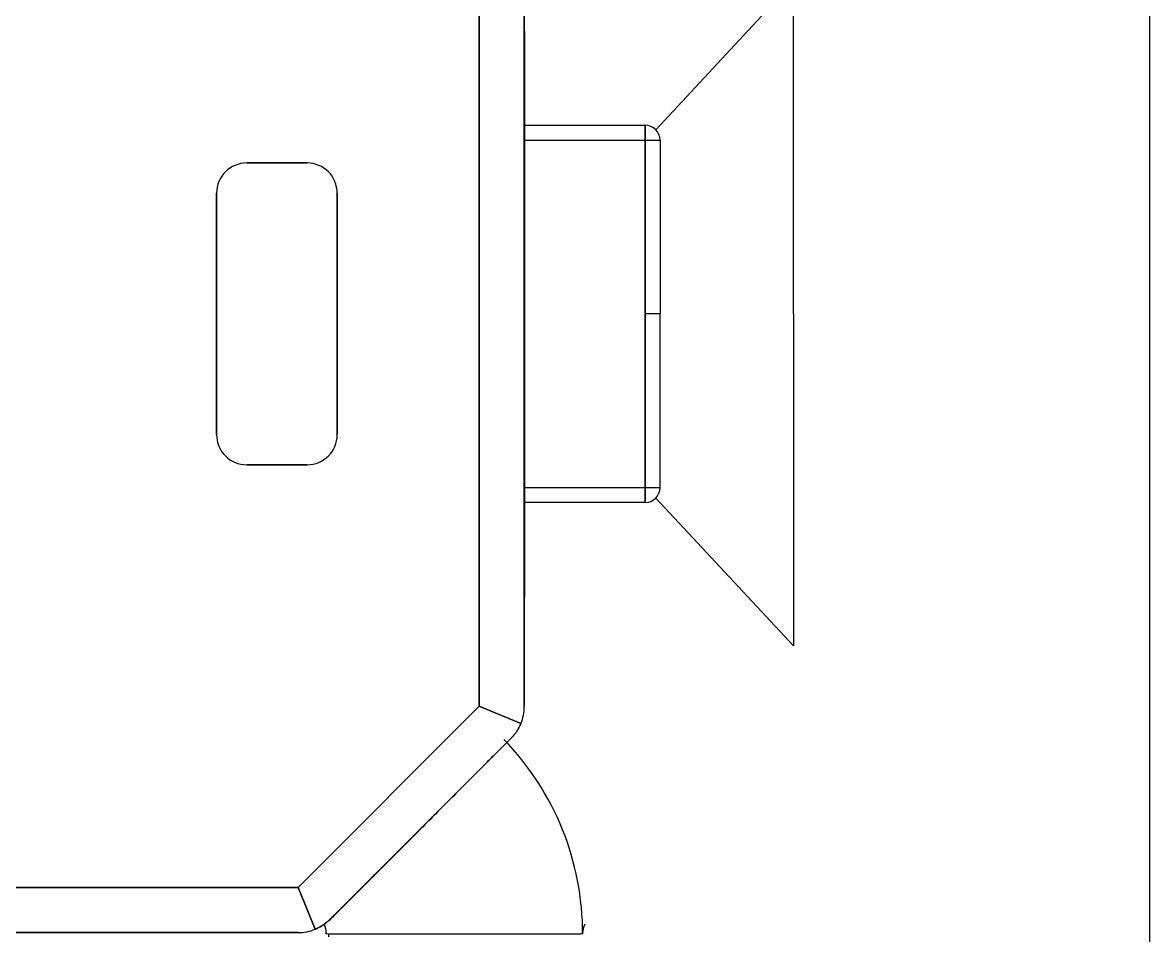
# Model space of a CAD drawing. Header units: millimetres. Extents: x 441156 to 441876, y 4514765 to 4515211.
# Drawn here: x 441318.2036 to 441318.5771, y 4514934.2723 to 4514934.5748 of the extents above; entities that cross this region are included whole.
import ezdxf

# ---------------------------------------------------------------- set-up
doc = ezdxf.new("R2010")
doc.units = ezdxf.units.MM
doc.layers.add('Instalaciones_ventilación_extracción', color=86, linetype='Continuous', lineweight=25)
doc.layers.add('VENTILACIÓN NOTAS', color=7, linetype='Continuous')

msp = doc.modelspace()

# ---------------------------------------------------------------- linework, layer by layer
at = {"layer": 'Instalaciones_ventilación_extracción'}
for p, q in [((441318.3548718512, 4514934.608277175), (441318.3548718512, 4514934.348288969)), ((441318.3548718512, 4514934.348288969), (441318.3548718512, 4514934.608277175)), ((441318.3698718511, 4514934.348283072), (441318.3698718511, 4514934.608283072)), ((441318.3698718511, 4514934.608283072), (441318.3698718511, 4514934.348283072)), ((441318.4590378166, 4514934.588283072), (441318.4134073845, 4514934.539318606)), ((441318.4590378166, 4514934.478283072), (441318.4590378166, 4514934.588283072)), ((441318.3698718511, 4514934.572033072), (441318.3699718511, 4514934.572033072)), ((441318.3698718511, 4514934.572033072), (441318.3699718511, 4514934.572033072)), ((441318.3698718511, 4514934.557033072), (441318.3698718511, 4514934.572033072)), ((441318.3698718511, 4514934.572033072), (441318.3698718511, 4514934.557033072)), ((441318.3699718511, 4514934.557033072), (441318.3699718511, 4514934.572033072)), ((441318.3699718511, 4514934.572033072), (441318.3699718511, 4514934.557033072)), ((441318.3698718511, 4514934.557033072), (441318.3699718511, 4514934.557033072)), ((441318.3698718511, 4514934.399533072), (441318.3698718511, 4514934.557033072)), ((441318.3698718511, 4514934.557033072), (441318.3699718511, 4514934.557033072)), ((441318.3698718511, 4514934.557033072), (441318.3698718511, 4514934.399533072)), ((441318.3699718511, 4514934.399533072), (441318.3699718511, 4514934.557033072)), ((441318.3699718511, 4514934.557033072), (441318.3699718511, 4514934.399533072)), ((441318.3699718511, 4514934.540783072), (441318.4098718512, 4514934.540783072)), ((441318.3699718511, 4514934.540783072), (441318.3699718511, 4514934.415783072)), ((441318.3699718511, 4514934.415783072), (441318.3699718511, 4514934.540783072)), ((441318.4098718512, 4514934.540783072), (441318.4098718512, 4514934.478283072)), ((441318.4098718512, 4514934.478283072), (441318.4098718512, 4514934.540783072)), ((441318.3699718511, 4514934.420783072), (441318.3699718511, 4514934.535783072)), ((441318.4148718512, 4514934.535783072), (441318.3699718511, 4514934.535783072)), ((441318.3699718511, 4514934.535783072), (441318.3699718511, 4514934.420783072)), ((441318.4148718512, 4514934.535783072), (441318.4148718512, 4514934.478283072)), ((441318.2778718512, 4514934.528283072), (441318.2978718511, 4514934.528283072)), ((441318.2978718511, 4514934.528283072), (441318.2778718512, 4514934.528283072)), ((441318.2678718512, 4514934.438283072), (441318.2678718512, 4514934.518283072)), ((441318.2678718512, 4514934.518283072), (441318.2678718512, 4514934.438283072)), ((441318.3078718511, 4514934.518283072), (441318.3078718511, 4514934.438283072)), ((441318.3078718511, 4514934.438283072), (441318.3078718511, 4514934.518283072)), ((441318.4098718512, 4514934.478283072), (441318.4098718512, 4514934.415783072)), ((441318.4148718512, 4514934.478283072), (441318.4098718512, 4514934.478283072)), ((441318.4098718512, 4514934.415783072), (441318.4098718512, 4514934.478283072)), ((441318.4148718512, 4514934.478283072), (441318.4098718512, 4514934.478283072)), ((441318.4148718512, 4514934.420783072), (441318.4148718512, 4514934.478283072)), ((441318.4590378166, 4514934.478283072), (441318.4590378166, 4514934.368283072)), ((441318.2978718511, 4514934.428283072), (441318.2778718512, 4514934.428283072)), ((441318.2778718512, 4514934.428283072), (441318.2978718511, 4514934.428283072)), ((441318.3699718511, 4514934.420783072), (441318.4148718512, 4514934.420783072)), ((441318.4590378166, 4514934.368283072), (441318.4134073845, 4514934.417247538)), ((441318.4098718512, 4514934.415783072), (441318.3699718511, 4514934.415783072)), ((441318.3698718511, 4514934.399533072), (441318.3699718511, 4514934.399533072)), ((441318.3698718511, 4514934.384533072), (441318.3698718511, 4514934.399533072)), ((441318.3698718511, 4514934.399533072), (441318.3699718511, 4514934.399533072)), ((441318.3698718511, 4514934.399533072), (441318.3698718511, 4514934.384533072)), ((441318.3699718511, 4514934.384533072), (441318.3699718511, 4514934.399533072)), ((441318.3699718511, 4514934.399533072), (441318.3699718511, 4514934.384533072)), ((441318.3698718511, 4514934.384533072), (441318.3699718511, 4514934.384533072)), ((441318.3698718511, 4514934.384533072), (441318.3699718511, 4514934.384533072)), ((441318.3548718512, 4514934.348288969), (441318.2948659539, 4514934.288283072)), ((441318.2948659539, 4514934.288283072), (441318.3548718512, 4514934.348288969)), ((441318.3687321282, 4514934.342547854), (441318.3548718512, 4514934.348288969)), ((441318.3548718512, 4514934.348288969), (441318.3687321282, 4514934.342547854)), ((441318.3679941503, 4514934.341016363), (441318.3680928136, 4514934.341197501)), ((441318.3680928136, 4514934.341197501), (441318.3679941503, 4514934.341016363)), ((441318.3680928136, 4514934.341197501), (441318.3681899359, 4514934.341381857)), ((441318.3681899359, 4514934.341381857), (441318.3680928136, 4514934.341197501)), ((441318.3681899359, 4514934.341381857), (441318.3682853796, 4514934.341569296)), ((441318.3682853796, 4514934.341569296), (441318.3681899359, 4514934.341381857)), ((441318.3682853796, 4514934.341569296), (441318.3683789923, 4514934.341759665)), ((441318.3683789923, 4514934.341759665), (441318.3682853796, 4514934.341569296)), ((441318.3683789923, 4514934.341759665), (441318.368470606, 4514934.341952811)), ((441318.368470606, 4514934.341952811), (441318.3683789923, 4514934.341759665)), ((441318.368470606, 4514934.341952811), (441318.3685600836, 4514934.342148596)), ((441318.3685600836, 4514934.342148596), (441318.368470606, 4514934.341952811)), ((441318.3685600836, 4514934.342148596), (441318.368647257, 4514934.342346884)), ((441318.368647257, 4514934.342346884), (441318.3685600836, 4514934.342148596)), ((441318.368647257, 4514934.342346884), (441318.3687321264, 4514934.342547858)), ((441318.3687321264, 4514934.342547858), (441318.368647257, 4514934.342346884)), ((441318.3052254223, 4514934.277429337), (441318.3657255862, 4514934.337929501)), ((441318.3657255862, 4514934.337929501), (441318.3052254223, 4514934.277429337)), ((441318.3054784529, 4514934.277676471), (441318.3654784529, 4514934.33767647)), ((441318.3654784529, 4514934.33767647), (441318.3054784529, 4514934.277676471)), ((441318.3657255804, 4514934.337929496), (441318.3657793524, 4514934.337986167)), ((441318.3657793524, 4514934.337986167), (441318.3657255804, 4514934.337929496)), ((441318.3657793524, 4514934.337986167), (441318.3658638403, 4514934.338076392)), ((441318.3658638403, 4514934.338076392), (441318.3657793524, 4514934.337986167)), ((441318.3658638403, 4514934.338076392), (441318.3659544012, 4514934.338174811)), ((441318.3659544012, 4514934.338174811), (441318.3658638403, 4514934.338076392)), ((441318.3659544012, 4514934.338174811), (441318.3660482885, 4514934.338278708)), ((441318.3660482885, 4514934.338278708), (441318.3659544012, 4514934.338174811)), ((441318.3660482885, 4514934.338278708), (441318.3661448156, 4514934.33838761)), ((441318.3661448156, 4514934.33838761), (441318.3660482885, 4514934.338278708)), ((441318.3661448156, 4514934.33838761), (441318.3662430365, 4514934.338500632)), ((441318.3662430365, 4514934.338500632), (441318.3661448156, 4514934.33838761)), ((441318.3662430365, 4514934.338500632), (441318.3663426611, 4514934.338617652)), ((441318.3663426611, 4514934.338617652), (441318.3662430365, 4514934.338500632)), ((441318.3663426611, 4514934.338617652), (441318.366443659, 4514934.338738791)), ((441318.366443659, 4514934.338738791), (441318.3663426611, 4514934.338617652)), ((441318.366443659, 4514934.338738791), (441318.3665459997, 4514934.33886431)), ((441318.3665459997, 4514934.33886431), (441318.366443659, 4514934.338738791)), ((441318.3665459997, 4514934.33886431), (441318.366649439, 4514934.338994055)), ((441318.366649439, 4514934.338994055), (441318.3665459997, 4514934.33886431)), ((441318.366649439, 4514934.338994055), (441318.3667536565, 4514934.339127784)), ((441318.3667536565, 4514934.339127784), (441318.366649439, 4514934.338994055)), ((441318.3667536565, 4514934.339127784), (441318.3668583624, 4514934.339265311)), ((441318.3668583624, 4514934.339265311), (441318.3667536565, 4514934.339127784)), ((441318.3668583624, 4514934.339265311), (441318.3669632513, 4514934.339406379)), ((441318.3669632513, 4514934.339406379), (441318.3668583624, 4514934.339265311)), ((441318.3669632513, 4514934.339406379), (441318.3670680029, 4514934.339550788)), ((441318.3670680029, 4514934.339550788), (441318.3669632513, 4514934.339406379)), ((441318.3670680029, 4514934.339550788), (441318.3671723425, 4514934.33969831)), ((441318.3671723425, 4514934.33969831), (441318.3670680029, 4514934.339550788)), ((441318.3671723425, 4514934.33969831), (441318.3672763159, 4514934.33984928)), ((441318.3672763159, 4514934.33984928), (441318.3671723425, 4514934.33969831)), ((441318.3672763159, 4514934.33984928), (441318.3673803503, 4514934.340004401)), ((441318.3673803503, 4514934.340004401), (441318.3672763159, 4514934.33984928)), ((441318.3673803503, 4514934.340004401), (441318.3674842321, 4514934.34016358)), ((441318.3674842321, 4514934.34016358), (441318.3673803503, 4514934.340004401)), ((441318.3674842321, 4514934.34016358), (441318.367587763, 4514934.340326697)), ((441318.367587763, 4514934.340326697), (441318.3674842321, 4514934.34016358)), ((441318.367587763, 4514934.340326697), (441318.3676907141, 4514934.340493659)), ((441318.3676907141, 4514934.340493659), (441318.367587763, 4514934.340326697)), ((441318.3676907141, 4514934.340493659), (441318.3677929174, 4514934.340664328)), ((441318.3677929174, 4514934.340664328), (441318.3676907141, 4514934.340493659)), ((441318.3677929174, 4514934.340664328), (441318.367894129, 4514934.340838599)), ((441318.367894129, 4514934.340838599), (441318.3677929174, 4514934.340664328)), ((441318.367894129, 4514934.340838599), (441318.3679941503, 4514934.341016363)), ((441318.3679941503, 4514934.341016363), (441318.367894129, 4514934.340838599)), ((441318.3615350439, 4514934.333733054), (441318.361450968, 4514934.333648993)), ((441318.361450968, 4514934.333648993), (441318.3615350439, 4514934.333733054)), ((441318.36160557, 4514934.333803595), (441318.3615350439, 4514934.333733054)), ((441318.3615350439, 4514934.333733054), (441318.36160557, 4514934.333803595)), ((441318.3616625005, 4514934.33386051), (441318.36160557, 4514934.333803595)), ((441318.36160557, 4514934.333803595), (441318.3616625005, 4514934.33386051)), ((441318.3617060797, 4514934.333904105), (441318.3616625005, 4514934.33386051)), ((441318.3616625005, 4514934.33386051), (441318.3617060797, 4514934.333904105)), ((441318.3617367193, 4514934.333934745), (441318.3617060797, 4514934.333904105)), ((441318.3617060797, 4514934.333904105), (441318.3617367193, 4514934.333934745)), ((441318.3617548162, 4514934.333952826), (441318.3617367193, 4514934.333934745)), ((441318.3617367193, 4514934.333934745), (441318.3617548162, 4514934.333952826)), ((441318.3617607519, 4514934.333958777), (441318.3617548162, 4514934.333952826)), ((441318.3617548162, 4514934.333952826), (441318.3617607519, 4514934.333958777)), ((441318.3579472906, 4514934.330145316), (441318.3576426031, 4514934.329840613)), ((441318.3576426031, 4514934.329840613), (441318.3579472906, 4514934.330145316)), ((441318.3582391454, 4514934.33043717), (441318.3579472906, 4514934.330145316)), ((441318.3579472906, 4514934.330145316), (441318.3582391454, 4514934.33043717)), ((441318.3585177404, 4514934.330715765), (441318.3582391454, 4514934.33043717)), ((441318.3582391454, 4514934.33043717), (441318.3585177404, 4514934.330715765)), ((441318.3587828924, 4514934.330980903), (441318.3585177404, 4514934.330715765)), ((441318.3585177404, 4514934.330715765), (441318.3587828924, 4514934.330980903)), ((441318.359034403, 4514934.331232413), (441318.3587828924, 4514934.330980903)), ((441318.3587828924, 4514934.330980903), (441318.359034403, 4514934.331232413)), ((441318.3592720892, 4514934.331470114), (441318.359034403, 4514934.331232413)), ((441318.359034403, 4514934.331232413), (441318.3592720892, 4514934.331470114)), ((441318.3594963629, 4514934.331694373), (441318.3592720892, 4514934.331470114)), ((441318.3592720892, 4514934.331470114), (441318.3594963629, 4514934.331694373)), ((441318.3597129004, 4514934.331910926), (441318.3594963629, 4514934.331694373)), ((441318.3594963629, 4514934.331694373), (441318.3597129004, 4514934.331910926)), ((441318.3599224493, 4514934.332120474), (441318.3597129004, 4514934.331910926)), ((441318.3597129004, 4514934.331910926), (441318.3599224493, 4514934.332120474)), ((441318.3601240637, 4514934.332322073), (441318.3599224493, 4514934.332120474)), ((441318.3599224493, 4514934.332120474), (441318.3601240637, 4514934.332322073)), ((441318.3603167516, 4514934.332514762), (441318.3601240637, 4514934.332322073)), ((441318.3601240637, 4514934.332322073), (441318.3603167516, 4514934.332514762)), ((441318.3604995672, 4514934.332697577), (441318.3603167516, 4514934.332514762)), ((441318.3603167516, 4514934.332514762), (441318.3604995672, 4514934.332697577)), ((441318.3606717474, 4514934.332869773), (441318.3604995672, 4514934.332697577)), ((441318.3604995672, 4514934.332697577), (441318.3606717474, 4514934.332869773)), ((441318.3608327276, 4514934.333030738), (441318.3606717474, 4514934.332869773)), ((441318.3606717474, 4514934.332869773), (441318.3608327276, 4514934.333030738)), ((441318.3609819128, 4514934.333179938), (441318.3608327276, 4514934.333030738)), ((441318.3608327276, 4514934.333030738), (441318.3609819128, 4514934.333179938)), ((441318.3611187536, 4514934.333316779), (441318.3609819128, 4514934.333179938)), ((441318.3609819128, 4514934.333179938), (441318.3611187536, 4514934.333316779)), ((441318.361242716, 4514934.333440726), (441318.3611187536, 4514934.333316779)), ((441318.3611187536, 4514934.333316779), (441318.361242716, 4514934.333440726)), ((441318.3613534948, 4514934.333551505), (441318.361242716, 4514934.333440726)), ((441318.361242716, 4514934.333440726), (441318.3613534948, 4514934.333551505)), ((441318.361450968, 4514934.333648993), (441318.3613534948, 4514934.333551505)), ((441318.3613534948, 4514934.333551505), (441318.361450968, 4514934.333648993)), ((441318.3540273382, 4514934.326225348), (441318.3536275122, 4514934.325825522)), ((441318.3536275122, 4514934.325825522), (441318.3540273382, 4514934.326225348)), ((441318.354423319, 4514934.326621344), (441318.3540273382, 4514934.326225348)), ((441318.3540273382, 4514934.326225348), (441318.354423319, 4514934.326621344)), ((441318.354814234, 4514934.32701226), (441318.354423319, 4514934.326621344)), ((441318.354423319, 4514934.326621344), (441318.354814234, 4514934.32701226)), ((441318.3551989233, 4514934.327396949), (441318.354814234, 4514934.32701226)), ((441318.354814234, 4514934.32701226), (441318.3551989233, 4514934.327396949)), ((441318.355576441, 4514934.327774466), (441318.3551989233, 4514934.327396949)), ((441318.3551989233, 4514934.327396949), (441318.355576441, 4514934.327774466)), ((441318.3559458868, 4514934.328143912), (441318.355576441, 4514934.327774466)), ((441318.355576441, 4514934.327774466), (441318.3559458868, 4514934.328143912)), ((441318.3563063451, 4514934.328504371), (441318.3559458868, 4514934.328143912)), ((441318.3559458868, 4514934.328143912), (441318.3563063451, 4514934.328504371)), ((441318.3566569311, 4514934.328854941), (441318.3563063451, 4514934.328504371)), ((441318.3563063451, 4514934.328504371), (441318.3566569311, 4514934.328854941)), ((441318.3569968664, 4514934.329194876), (441318.3566569311, 4514934.328854941)), ((441318.3566569311, 4514934.328854941), (441318.3569968664, 4514934.329194876)), ((441318.3573256017, 4514934.329523627), (441318.3569968664, 4514934.329194876)), ((441318.3569968664, 4514934.329194876), (441318.3573256017, 4514934.329523627)), ((441318.3576426031, 4514934.329840613), (441318.3573256017, 4514934.329523627)), ((441318.3573256017, 4514934.329523627), (441318.3576426031, 4514934.329840613)), ((441318.3506308233, 4514934.322828833), (441318.3501544744, 4514934.3223525)), ((441318.3501544744, 4514934.3223525), (441318.3506308233, 4514934.322828833)), ((441318.3510953619, 4514934.323293372), (441318.3506308233, 4514934.322828833)), ((441318.3506308233, 4514934.322828833), (441318.3510953619, 4514934.323293372)), ((441318.3515473577, 4514934.323745383), (441318.3510953619, 4514934.323293372)), ((441318.3510953619, 4514934.323293372), (441318.3515473577, 4514934.323745383)), ((441318.3519861242, 4514934.32418415), (441318.3515473577, 4514934.323745383)), ((441318.3515473577, 4514934.323745383), (441318.3519861242, 4514934.32418415)), ((441318.3524109899, 4514934.324609), (441318.3519861242, 4514934.32418415)), ((441318.3519861242, 4514934.32418415), (441318.3524109899, 4514934.324609)), ((441318.3528212988, 4514934.325019308), (441318.3524109899, 4514934.324609)), ((441318.3524109899, 4514934.324609), (441318.3528212988, 4514934.325019308)), ((441318.3532250769, 4514934.325423102), (441318.3528212988, 4514934.325019308)), ((441318.3528212988, 4514934.325019308), (441318.3532250769, 4514934.325423102)), ((441318.3536275122, 4514934.325825522), (441318.3532250769, 4514934.325423102)), ((441318.3532250769, 4514934.325423102), (441318.3536275122, 4514934.325825522)), ((441318.3465701544, 4514934.31876818), (441318.3460350591, 4514934.318233069)), ((441318.3460350591, 4514934.318233069), (441318.3465701544, 4514934.31876818)), ((441318.3471018011, 4514934.319299826), (441318.3465701544, 4514934.31876818)), ((441318.3465701544, 4514934.31876818), (441318.3471018011, 4514934.319299826)), ((441318.3476287939, 4514934.319826819), (441318.3471018011, 4514934.319299826)), ((441318.3471018011, 4514934.319299826), (441318.3476287939, 4514934.319826819)), ((441318.3481499121, 4514934.320347922), (441318.3476287939, 4514934.319826819)), ((441318.3476287939, 4514934.319826819), (441318.3481499121, 4514934.320347922)), ((441318.3486639959, 4514934.320862021), (441318.3481499121, 4514934.320347922)), ((441318.3481499121, 4514934.320347922), (441318.3486639959, 4514934.320862021)), ((441318.3491700994, 4514934.321368124), (441318.3486639959, 4514934.320862021)), ((441318.3486639959, 4514934.320862021), (441318.3491700994, 4514934.321368124)), ((441318.349667246, 4514934.321865271), (441318.3491700994, 4514934.321368124)), ((441318.3491700994, 4514934.321368124), (441318.349667246, 4514934.321865271)), ((441318.3501544744, 4514934.3223525), (441318.349667246, 4514934.321865271)), ((441318.349667246, 4514934.321865271), (441318.3501544744, 4514934.3223525)), ((441318.3428241216, 4514934.315022131), (441318.3422870886, 4514934.314485098)), ((441318.3422870886, 4514934.314485098), (441318.3428241216, 4514934.315022131)), ((441318.3433528082, 4514934.315550818), (441318.3428241216, 4514934.315022131)), ((441318.3428241216, 4514934.315022131), (441318.3433528082, 4514934.315550818)), ((441318.3438855383, 4514934.316083549), (441318.3433528082, 4514934.315550818)), ((441318.3433528082, 4514934.315550818), (441318.3438855383, 4514934.316083549)), ((441318.344421549, 4514934.316619559), (441318.3438855383, 4514934.316083549)), ((441318.3438855383, 4514934.316083549), (441318.344421549, 4514934.316619559)), ((441318.3449594061, 4514934.317157432), (441318.344421549, 4514934.316619559)), ((441318.344421549, 4514934.316619559), (441318.3449594061, 4514934.317157432)), ((441318.3454977209, 4514934.31769573), (441318.3449594061, 4514934.317157432)), ((441318.3449594061, 4514934.317157432), (441318.3454977209, 4514934.31769573)), ((441318.3460350591, 4514934.318233069), (441318.3454977209, 4514934.31769573)), ((441318.3454977209, 4514934.31769573), (441318.3460350591, 4514934.318233069)), ((441318.339433695, 4514934.311631721), (441318.3388374426, 4514934.311035452)), ((441318.3388374426, 4514934.311035452), (441318.339433695, 4514934.311631721)), ((441318.3400230047, 4514934.312221015), (441318.339433695, 4514934.311631721)), ((441318.339433695, 4514934.311631721), (441318.3400230047, 4514934.312221015)), ((441318.340604151, 4514934.312802176), (441318.3400230047, 4514934.312221015)), ((441318.3400230047, 4514934.312221015), (441318.340604151, 4514934.312802176)), ((441318.3411759741, 4514934.313374), (441318.340604151, 4514934.312802176)), ((441318.340604151, 4514934.312802176), (441318.3411759741, 4514934.313374)), ((441318.3417373297, 4514934.313935339), (441318.3411759741, 4514934.313374)), ((441318.3411759741, 4514934.313374), (441318.3417373297, 4514934.313935339)), ((441318.3422870886, 4514934.314485098), (441318.3417373297, 4514934.313935339)), ((441318.3417373297, 4514934.313935339), (441318.3422870886, 4514934.314485098)), ((441318.3357963507, 4514934.307994376), (441318.3351850683, 4514934.307383078)), ((441318.3351850683, 4514934.307383078), (441318.3357963507, 4514934.307994376)), ((441318.3364083654, 4514934.308606391), (441318.3357963507, 4514934.307994376)), ((441318.3357963507, 4514934.307994376), (441318.3364083654, 4514934.308606391)), ((441318.3370197698, 4514934.309217795), (441318.3364083654, 4514934.308606391)), ((441318.3364083654, 4514934.308606391), (441318.3370197698, 4514934.309217795)), ((441318.3376292364, 4514934.309827247), (441318.3370197698, 4514934.309217795)), ((441318.3370197698, 4514934.309217795), (441318.3376292364, 4514934.309827247)), ((441318.3382355444, 4514934.310433554), (441318.3376292364, 4514934.309827247)), ((441318.3376292364, 4514934.309827247), (441318.3382355444, 4514934.310433554)), ((441318.3388374426, 4514934.311035452), (441318.3382355444, 4514934.310433554)), ((441318.3382355444, 4514934.310433554), (441318.3388374426, 4514934.311035452)), ((441318.3316084997, 4514934.303806525), (441318.3310355779, 4514934.303233588)), ((441318.3310355779, 4514934.303233588), (441318.3316084997, 4514934.303806525)), ((441318.3321868688, 4514934.304384879), (441318.3316084997, 4514934.303806525)), ((441318.3316084997, 4514934.303806525), (441318.3321868688, 4514934.304384879)), ((441318.3327741644, 4514934.304972189), (441318.3321868688, 4514934.304384879)), ((441318.3321868688, 4514934.304384879), (441318.3327741644, 4514934.304972189)), ((441318.333369013, 4514934.305567038), (441318.3327741644, 4514934.304972189)), ((441318.3327741644, 4514934.304972189), (441318.333369013, 4514934.305567038)), ((441318.3339700414, 4514934.306168051), (441318.333369013, 4514934.305567038)), ((441318.333369013, 4514934.305567038), (441318.3339700414, 4514934.306168051)), ((441318.3345758459, 4514934.306773855), (441318.3339700414, 4514934.306168051)), ((441318.3339700414, 4514934.306168051), (441318.3345758459, 4514934.306773855)), ((441318.3351850683, 4514934.307383078), (441318.3345758459, 4514934.306773855)), ((441318.3345758459, 4514934.306773855), (441318.3351850683, 4514934.307383078)), ((441318.3280565588, 4514934.300254568), (441318.3274464361, 4514934.299644446)), ((441318.3274464361, 4514934.299644446), (441318.3280565588, 4514934.300254568)), ((441318.3286637365, 4514934.300861762), (441318.3280565588, 4514934.300254568)), ((441318.3280565588, 4514934.300254568), (441318.3286637365, 4514934.300861762)), ((441318.3292666265, 4514934.301464637), (441318.3286637365, 4514934.300861762)), ((441318.3286637365, 4514934.300861762), (441318.3292666265, 4514934.301464637)), ((441318.3298638097, 4514934.302061835), (441318.3292666265, 4514934.301464637)), ((441318.3292666265, 4514934.301464637), (441318.3298638097, 4514934.302061835)), ((441318.3304539282, 4514934.302651953), (441318.3298638097, 4514934.302061835)), ((441318.3298638097, 4514934.302061835), (441318.3304539282, 4514934.302651953)), ((441318.3310355779, 4514934.303233588), (441318.3304539282, 4514934.302651953)), ((441318.3304539282, 4514934.302651953), (441318.3310355779, 4514934.303233588)), ((441318.3243986609, 4514934.296596686), (441318.323798731, 4514934.295996741)), ((441318.323798731, 4514934.295996741), (441318.3243986609, 4514934.296596686)), ((441318.3250034887, 4514934.297201498), (441318.3243986609, 4514934.296596686)), ((441318.3243986609, 4514934.296596686), (441318.3250034887, 4514934.297201498)), ((441318.3256119329, 4514934.297809943), (441318.3250034887, 4514934.297201498)), ((441318.3250034887, 4514934.297201498), (441318.3256119329, 4514934.297809943)), ((441318.3262227728, 4514934.298420783), (441318.3256119329, 4514934.297809943)), ((441318.3256119329, 4514934.297809943), (441318.3262227728, 4514934.298420783)), ((441318.3268347265, 4514934.299032737), (441318.3262227728, 4514934.298420783)), ((441318.3262227728, 4514934.298420783), (441318.3268347265, 4514934.299032737)), ((441318.3274464361, 4514934.299644446), (441318.3268347265, 4514934.299032737)), ((441318.3268347265, 4514934.299032737), (441318.3274464361, 4514934.299644446)), ((441318.3203707983, 4514934.292568823), (441318.3198388464, 4514934.292036857)), ((441318.3198388464, 4514934.292036857), (441318.3203707983, 4514934.292568823)), ((441318.3209157812, 4514934.293113806), (441318.3203707983, 4514934.292568823)), ((441318.3203707983, 4514934.292568823), (441318.3209157812, 4514934.293113806)), ((441318.3214728186, 4514934.293670843), (441318.3209157812, 4514934.293113806)), ((441318.3209157812, 4514934.293113806), (441318.3214728186, 4514934.293670843)), ((441318.3220407812, 4514934.294238807), (441318.3214728186, 4514934.293670843)), ((441318.3214728186, 4514934.293670843), (441318.3220407812, 4514934.294238807)), ((441318.32261854, 4514934.29481655), (441318.3220407812, 4514934.294238807)), ((441318.3220407812, 4514934.294238807), (441318.32261854, 4514934.29481655)), ((441318.3232049352, 4514934.295402945), (441318.32261854, 4514934.29481655)), ((441318.32261854, 4514934.29481655), (441318.3232049352, 4514934.295402945)), ((441318.323798731, 4514934.295996741), (441318.3232049352, 4514934.295402945)), ((441318.3232049352, 4514934.295402945), (441318.323798731, 4514934.295996741)), ((441318.3171621191, 4514934.289360129), (441318.3166257574, 4514934.288823782)), ((441318.3166257574, 4514934.288823782), (441318.3171621191, 4514934.289360129)), ((441318.3177000219, 4514934.289898031), (441318.3171621191, 4514934.289360129)), ((441318.3171621191, 4514934.289360129), (441318.3177000219, 4514934.289898031)), ((441318.3182380773, 4514934.290436102), (441318.3177000219, 4514934.289898031)), ((441318.3177000219, 4514934.289898031), (441318.3182380773, 4514934.290436102)), ((441318.3187748663, 4514934.290972891), (441318.3182380773, 4514934.290436102)), ((441318.3182380773, 4514934.290436102), (441318.3187748663, 4514934.290972891)), ((441318.3193089392, 4514934.291506949), (441318.3187748663, 4514934.290972891)), ((441318.3187748663, 4514934.290972891), (441318.3193089392, 4514934.291506949)), ((441318.3198388464, 4514934.292036857), (441318.3193089392, 4514934.291506949)), ((441318.3193089392, 4514934.291506949), (441318.3198388464, 4514934.292036857)), ((441318.2948659539, 4514934.288283072), (441318.0348777484, 4514934.288283072)), ((441318.0348777484, 4514934.288283072), (441318.2948659539, 4514934.288283072)), ((441318.2948659539, 4514934.288283072), (441318.3006070686, 4514934.274422796)), ((441318.3006070686, 4514934.274422796), (441318.2948659539, 4514934.288283072)), ((441318.3130165655, 4514934.285214591), (441318.3125349066, 4514934.284732916)), ((441318.3125349066, 4514934.284732916), (441318.3130165655, 4514934.285214591)), ((441318.3135087377, 4514934.285706747), (441318.3130165655, 4514934.285214591)), ((441318.3130165655, 4514934.285214591), (441318.3135087377, 4514934.285706747)), ((441318.3140104162, 4514934.286208441), (441318.3135087377, 4514934.285706747)), ((441318.3135087377, 4514934.285706747), (441318.3140104162, 4514934.286208441)), ((441318.3145206396, 4514934.28671865), (441318.3140104162, 4514934.286208441)), ((441318.3140104162, 4514934.286208441), (441318.3145206396, 4514934.28671865)), ((441318.3150384161, 4514934.287236426), (441318.3145206396, 4514934.28671865)), ((441318.3145206396, 4514934.28671865), (441318.3150384161, 4514934.287236426)), ((441318.3155626776, 4514934.287760703), (441318.3150384161, 4514934.287236426)), ((441318.3150384161, 4514934.287236426), (441318.3155626776, 4514934.287760703)), ((441318.3160922033, 4514934.288290229), (441318.3155626776, 4514934.287760703)), ((441318.3155626776, 4514934.287760703), (441318.3160922033, 4514934.288290229)), ((441318.3166257574, 4514934.288823782), (441318.3160922033, 4514934.288290229)), ((441318.3160922033, 4514934.288290229), (441318.3166257574, 4514934.288823782)), ((441318.3095077917, 4514934.281705801), (441318.3091077978, 4514934.281305823)), ((441318.3091077978, 4514934.281305823), (441318.3095077917, 4514934.281705801)), ((441318.3099099371, 4514934.282107947), (441318.3095077917, 4514934.281705801)), ((441318.3095077917, 4514934.281705801), (441318.3099099371, 4514934.282107947)), ((441318.3103142034, 4514934.282512213), (441318.3099099371, 4514934.282107947)), ((441318.3099099371, 4514934.282107947), (441318.3103142034, 4514934.282512213)), ((441318.3107308904, 4514934.282928901), (441318.3103142034, 4514934.282512213)), ((441318.3103142034, 4514934.282512213), (441318.3107308904, 4514934.282928901)), ((441318.3111620123, 4514934.283360022), (441318.3107308904, 4514934.282928901)), ((441318.3107308904, 4514934.282928901), (441318.3111620123, 4514934.283360022)), ((441318.3116068518, 4514934.283804862), (441318.3111620123, 4514934.283360022)), ((441318.3111620123, 4514934.283360022), (441318.3116068518, 4514934.283804862)), ((441318.3120647222, 4514934.284262733), (441318.3116068518, 4514934.283804862)), ((441318.3116068518, 4514934.283804862), (441318.3120647222, 4514934.284262733)), ((441318.3125349066, 4514934.284732916), (441318.3120647222, 4514934.284262733)), ((441318.3120647222, 4514934.284262733), (441318.3125349066, 4514934.284732916)), ((441318.3051288397, 4514934.277338004), (441318.305478449, 4514934.277676474)), ((441318.305478449, 4514934.277676474), (441318.3051807806, 4514934.277386923)), ((441318.3057971136, 4514934.277995138), (441318.3054785711, 4514934.277676581)), ((441318.3054785711, 4514934.277676581), (441318.3057971136, 4514934.277995138)), ((441318.3061274969, 4514934.278325506), (441318.3057971136, 4514934.277995138)), ((441318.3057971136, 4514934.277995138), (441318.3061274969, 4514934.278325506)), ((441318.3064691565, 4514934.278667166), (441318.3061274969, 4514934.278325506)), ((441318.3061274969, 4514934.278325506), (441318.3064691565, 4514934.278667166)), ((441318.3068214666, 4514934.279019492), (441318.3064691565, 4514934.278667166)), ((441318.3064691565, 4514934.278667166), (441318.3068214666, 4514934.279019492)), ((441318.307183573, 4514934.279381598), (441318.3068214666, 4514934.279019492)), ((441318.3068214666, 4514934.279019492), (441318.307183573, 4514934.279381598)), ((441318.3075545599, 4514934.27975257), (441318.307183573, 4514934.279381598)), ((441318.307183573, 4514934.279381598), (441318.3075545599, 4514934.27975257)), ((441318.3079334661, 4514934.280131476), (441318.3075545599, 4514934.27975257)), ((441318.3075545599, 4514934.27975257), (441318.3079334661, 4514934.280131476)), ((441318.3083193761, 4514934.280517386), (441318.3079334661, 4514934.280131476)), ((441318.3079334661, 4514934.280131476), (441318.3083193761, 4514934.280517386)), ((441318.3087112371, 4514934.280909263), (441318.3083193761, 4514934.280517386)), ((441318.3083193761, 4514934.280517386), (441318.3087112371, 4514934.280909263)), ((441318.3091077978, 4514934.281305823), (441318.3087112371, 4514934.280909263)), ((441318.3087112371, 4514934.280909263), (441318.3091077978, 4514934.281305823)), ((441318.3004834997, 4514934.274372306), (441318.3004967138, 4514934.274377646)), ((441318.3004919225, 4514934.274375708), (441318.3004834997, 4514934.274372306)), ((441318.3005171453, 4514934.274385916), (441318.3004919225, 4514934.274375708)), ((441318.3004967138, 4514934.274377646), (441318.3005362646, 4514934.274393698)), ((441318.3005590917, 4514934.274403022), (441318.3005171453, 4514934.274385916)), ((441318.3005362646, 4514934.274393698), (441318.3006019079, 4514934.274420645)), ((441318.3006175787, 4514934.274427146), (441318.3005590917, 4514934.274403022)), ((441318.3006019079, 4514934.274420645), (441318.3006933233, 4514934.274458777)), ((441318.3006070654, 4514934.274422796), (441318.3008080389, 4514934.274507666)), ((441318.3008080389, 4514934.274507666), (441318.3006070654, 4514934.274422796)), ((441318.3006924383, 4514934.274458411), (441318.3006175787, 4514934.274427146)), ((441318.300783457, 4514934.274496878), (441318.3006924383, 4514934.274458411)), ((441318.3006933233, 4514934.274458777), (441318.300809931, 4514934.274508307)), ((441318.3008901617, 4514934.274542823), (441318.300783457, 4514934.274496878)), ((441318.3008080389, 4514934.274507666), (441318.3010063269, 4514934.27459484)), ((441318.3010063269, 4514934.27459484), (441318.3008080389, 4514934.274507666)), ((441318.300809931, 4514934.274508307), (441318.3009509527, 4514934.274569861)), ((441318.3010120794, 4514934.274596625), (441318.3008901617, 4514934.274542823)), ((441318.3009509527, 4514934.274569861), (441318.301115595, 4514934.274644065)), ((441318.3010063269, 4514934.27459484), (441318.3012021123, 4514934.274684317)), ((441318.3012021123, 4514934.274684317), (441318.3010063269, 4514934.27459484)), ((441318.3011481878, 4514934.274659278), (441318.3010120794, 4514934.274596625)), ((441318.301115595, 4514934.274644065), (441318.3013030645, 4514934.274731604)), ((441318.3012996771, 4514934.274729239), (441318.3011481878, 4514934.274659278)), ((441318.3012021123, 4514934.274684317), (441318.3013952581, 4514934.274775931)), ((441318.3013952581, 4514934.274775931), (441318.3012021123, 4514934.274684317)), ((441318.301464411, 4514934.274808798), (441318.3012996771, 4514934.274729239)), ((441318.3013030645, 4514934.274731604), (441318.3015125524, 4514934.274833121)), ((441318.3013952581, 4514934.274775931), (441318.3015856268, 4514934.274869544)), ((441318.3015856268, 4514934.274869544), (441318.3013952581, 4514934.274775931)), ((441318.3016424505, 4514934.274897666), (441318.301464411, 4514934.274808798)), ((441318.3015125524, 4514934.274833121), (441318.3017422124, 4514934.27494892)), ((441318.3015856268, 4514934.274869544), (441318.3017730658, 4514934.274964987)), ((441318.3017730658, 4514934.274964987), (441318.3015856268, 4514934.274869544)), ((441318.3018333379, 4514934.274996222), (441318.3016424505, 4514934.274897666)), ((441318.3017422124, 4514934.27494892), (441318.3019898321, 4514934.275079505)), ((441318.3017730658, 4514934.274964987), (441318.3019574224, 4514934.275062109)), ((441318.3019574224, 4514934.275062109), (441318.3017730658, 4514934.274964987)), ((441318.3020366003, 4514934.275104819), (441318.3018333379, 4514934.274996222)), ((441318.3019574224, 4514934.275062109), (441318.3021385595, 4514934.275160773)), ((441318.3021385595, 4514934.275160773), (441318.3019574224, 4514934.275062109)), ((441318.3019898321, 4514934.275079505), (441318.3022540685, 4514934.275225195)), ((441318.3022515356, 4514934.275223899), (441318.3020366003, 4514934.275104819)), ((441318.3021385595, 4514934.275160773), (441318.3023163244, 4514934.275260794)), ((441318.3023163244, 4514934.275260794), (441318.3021385595, 4514934.275160773)), ((441318.3024773962, 4514934.275354026), (441318.3022515356, 4514934.275223899)), ((441318.3022540685, 4514934.275225195), (441318.3025332739, 4514934.275386984)), ((441318.3023163244, 4514934.275260794), (441318.302490595, 4514934.275362005)), ((441318.302490595, 4514934.275362005), (441318.3023163244, 4514934.275260794)), ((441318.3027134802, 4514934.275495749), (441318.3024773962, 4514934.275354026)), ((441318.302490595, 4514934.275362005), (441318.3026612646, 4514934.275464209)), ((441318.3026612646, 4514934.275464209), (441318.302490595, 4514934.275362005)), ((441318.3025332739, 4514934.275386984), (441318.3028259985, 4514934.275565451)), ((441318.3026612646, 4514934.275464209), (441318.3028282262, 4514934.27556716)), ((441318.3028282262, 4514934.27556716), (441318.3026612646, 4514934.275464209)), ((441318.3029589331, 4514934.275649817), (441318.3027134802, 4514934.275495749)), ((441318.3028259985, 4514934.275565451), (441318.3031307622, 4514934.275761252)), ((441318.3028282262, 4514934.27556716), (441318.3029913427, 4514934.275670691)), ((441318.3029913427, 4514934.275670691), (441318.3028282262, 4514934.27556716)), ((441318.3032135412, 4514934.275816229), (441318.3029589331, 4514934.275649817)), ((441318.3029913427, 4514934.275670691), (441318.3031505224, 4514934.275774573)), ((441318.3031505224, 4514934.275774573), (441318.3029913427, 4514934.275670691)), ((441318.3031307622, 4514934.275761252), (441318.3034460546, 4514934.275975043)), ((441318.3031505224, 4514934.275774573), (441318.3033056433, 4514934.275878607)), ((441318.3033056433, 4514934.275878607), (441318.3031505224, 4514934.275774573)), ((441318.303476145, 4514934.2759961), (441318.3032135412, 4514934.275816229)), ((441318.3033056433, 4514934.275878607), (441318.3034566137, 4514934.275982581)), ((441318.3034566137, 4514934.275982581), (441318.3033056433, 4514934.275878607)), ((441318.3034460546, 4514934.275975043), (441318.3037703802, 4514934.27620751)), ((441318.3034566137, 4514934.275982581), (441318.3036041357, 4514934.27608692)), ((441318.3036041357, 4514934.27608692), (441318.3034566137, 4514934.275982581)), ((441318.3037461797, 4514934.276189811), (441318.303476145, 4514934.2759961)), ((441318.3036041357, 4514934.27608692), (441318.3037485449, 4514934.276191672)), ((441318.3037485449, 4514934.276191672), (441318.3036041357, 4514934.27608692)), ((441318.3040229742, 4514934.27639791), (441318.3037461797, 4514934.276189811)), ((441318.3037485449, 4514934.276191672), (441318.3038896124, 4514934.276296561)), ((441318.3038896124, 4514934.276296561), (441318.3037485449, 4514934.276191672)), ((441318.3037703802, 4514934.27620751), (441318.3041022589, 4514934.276459326)), ((441318.3038896124, 4514934.276296561), (441318.3040271398, 4514934.276401266)), ((441318.3040271398, 4514934.276401266), (441318.3038896124, 4514934.276296561)), ((441318.304305689, 4514934.276621054), (441318.3040229742, 4514934.27639791)), ((441318.3040271398, 4514934.276401266), (441318.3041608679, 4514934.276505484)), ((441318.3041608679, 4514934.276505484), (441318.3040271398, 4514934.276401266)), ((441318.3041022589, 4514934.276459326), (441318.3044401953, 4514934.276731132)), ((441318.3041608679, 4514934.276505484), (441318.3042906133, 4514934.276608923)), ((441318.3042906133, 4514934.276608923), (441318.3041608679, 4514934.276505484)), ((441318.3042906133, 4514934.276608923), (441318.3044161322, 4514934.276711265)), ((441318.3044161322, 4514934.276711265), (441318.3042906133, 4514934.276608923)), ((441318.3045934698, 4514934.276859839), (441318.304305689, 4514934.276621054)), ((441318.3044161322, 4514934.276711265), (441318.3045372717, 4514934.276812262)), ((441318.3045372717, 4514934.276812262), (441318.3044161322, 4514934.276711265)), ((441318.3044401953, 4514934.276731132), (441318.3047826788, 4514934.277023597)), ((441318.3045372717, 4514934.276812262), (441318.3046542913, 4514934.276911886)), ((441318.3046542913, 4514934.276911886), (441318.3045372717, 4514934.276812262)), ((441318.304885462, 4514934.27711492), (441318.3045934698, 4514934.276859839)), ((441318.3046542913, 4514934.276911886), (441318.3047673132, 4514934.277010107)), ((441318.3047673132, 4514934.277010107), (441318.3046542913, 4514934.276911886)), ((441318.3047673132, 4514934.277010107), (441318.3048762152, 4514934.277106634)), ((441318.3048762152, 4514934.277106634), (441318.3047673132, 4514934.277010107)), ((441318.3047826788, 4514934.277023597), (441318.3051288397, 4514934.277338004)), ((441318.3048762152, 4514934.277106634), (441318.3049801122, 4514934.277200522)), ((441318.3049801122, 4514934.277200522), (441318.3048762152, 4514934.277106634)), ((441318.3051807806, 4514934.277386923), (441318.304885462, 4514934.27711492)), ((441318.3049801122, 4514934.277200522), (441318.3050785314, 4514934.277291083)), ((441318.3050785314, 4514934.277291083), (441318.3049801122, 4514934.277200522)), ((441318.3050785314, 4514934.277291083), (441318.3051687566, 4514934.27737557)), ((441318.3051687566, 4514934.27737557), (441318.3050785314, 4514934.277291083)), ((441318.3051687566, 4514934.27737557), (441318.3052254278, 4514934.277429343)), ((441318.3052254278, 4514934.277429343), (441318.3051687566, 4514934.27737557)), ((441318.0348718512, 4514934.273283072), (441318.2948718512, 4514934.273283072)), ((441318.2948718512, 4514934.273283072), (441318.0348718512, 4514934.273283072)), ((441318.3892060872, 4514934.27291056), (441318.3042062166, 4514934.272762207)), ((441318.3892060872, 4514934.27291056), (441318.3042062166, 4514934.272762207)), ((441318.3884560757, 4514934.272909252), (441318.3049560757, 4514934.272763517)), ((441318.3049560757, 4514934.272763517), (441318.3884560757, 4514934.272909252)), ((441318.3049560757, 4514934.272763517), (441318.3049560757, 4514934.271923651))]:
    msp.add_line(p, q, dxfattribs=at)
for centre, radius, start, end in [((441318.4098718512, 4514934.535783072), 0.005000000000023874, 1.872965936464467e-05, 90), ((441318.2778718512, 4514934.518283072), 0.01000000000004775, 90, 179.9999812703406), ((441318.2778718512, 4514934.518283072), 0.01000000000004775, 90, 179.9999812703406), ((441318.2978718511, 4514934.518283072), 0.01000000000004775, 1.872965936464467e-05, 90), ((441318.2978718511, 4514934.518283072), 0.01000000000004775, 1.872965936464467e-05, 90), ((441318.2778718512, 4514934.438283072), 0.01000000000004775, 179.9999812703406, 270.0000198469022), ((441318.2778718512, 4514934.438283072), 0.01000000000004775, 179.9999812703406, 270.0000198469022), ((441318.2978718511, 4514934.438283072), 0.01000000000004775, 270.0000198469022, 1.872965936464467e-05), ((441318.2978718511, 4514934.438283072), 0.01000000000004775, 270.0000198469022, 1.872965936464467e-05), ((441318.4098718512, 4514934.420783072), 0.005000000000023874, 270.0000198469022, 1.872965936464467e-05), ((441318.3548718512, 4514934.348283072), 0.01500000000007162, 315.0000280795491, 316.3510625766996), ((441318.3548718512, 4514934.348283072), 0.01500000000007162, 315.0000280795491, 316.3510625766996), ((441318.2967060757, 4514934.27292365), 0.09250000000044167, 359.8999814337624, 44.11417805335918), ((441318.2948718512, 4514934.288283072), 0.01500000000007162, 313.6489363008725, 315.0000280795491), ((441318.2948718512, 4514934.288283072), 0.01500000000007162, 313.6489363008725, 315.0000280795491), ((441318.2967060757, 4514934.27292365), 0.007500000000035811, 359.8999814337624, 24.50756226911927), ((441318.3967060758, 4514934.27292365), 0.007500000000035811, 155.4924377308807, 180.1000185662375)]:
    msp.add_arc(centre, radius, start, end, dxfattribs=at)
for centre, major_axis, ratio, start_param, end_param in [((441318.3548718512, 4514934.348283072), (0.01500000000007162, -6.86636589427742e-18), 0.9999999999999984, -0.3923358589551348, 0), ((441318.3548718512, 4514934.348283072), (-0.01500000000007162, 9.666365894290795e-18), 0.9999999999999984, 2.749256794634657, 3.141592653589792), ((441318.2948718512, 4514934.288283072), (-9.166365894288405e-18, -0.01500000000007162), 0.9999999999999978, 0, 0.3923358589551309), ((441318.2948718512, 4514934.288283072), (9.166365894288405e-18, 0.01500000000007162), 0.9999999999999998, -3.141592653589792, -2.749256794634661)]:
    msp.add_ellipse(centre, major_axis=major_axis, ratio=ratio, start_param=start_param, end_param=end_param, dxfattribs=at)
at = {"layer": 'VENTILACIÓN NOTAS', "color": 5}
msp.add_line((441318.5770647139, 4514938.068268482), (441318.5770647139, 4514933.97215931), dxfattribs=at)

doc.saveas('drawing.dxf')
